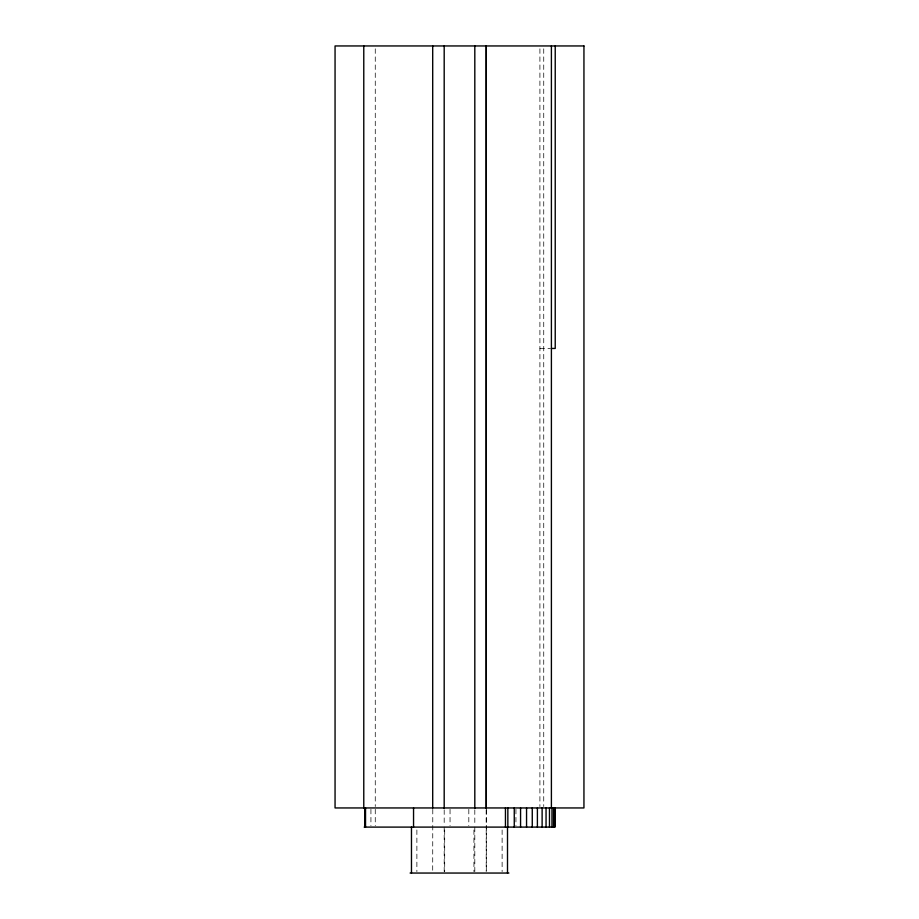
<?xml version="1.0" encoding="UTF-8"?>
<svg xmlns="http://www.w3.org/2000/svg" width="919" height="919" viewBox="0 0 919 919"><rect width="100%" height="100%" fill="white"/><g stroke="black" fill="none" stroke-linecap="round" stroke-linejoin="round"><path stroke-width="0.69" stroke-dasharray="4.59 3.45" d="M539.913 348.45L550.251 348.45M543.738 48.822L543.738 806.526M539.913 48.822L539.913 806.526M515.938 809.317L515.938 825.733M502.119 829.972L502.119 871.614M486.3 809.375L486.3 871.637M486.208 809.869L486.208 828.536M486.208 829.972L486.208 871.614M474.813 809.869L474.813 825.664M474.813 827.1L474.813 871.614M473.94 829.972L473.94 871.614M468.816 809.317L468.816 825.733M450.046 809.317L450.046 825.733M444.693 829.972L444.693 871.614M444.187 809.869L444.187 825.664M444.187 827.1L444.187 871.614M432.792 809.375L432.7 873.05M416.881 829.972L416.881 871.614M375.262 48.822L375.262 806.514M375.262 809.317L375.262 825.733M370.931 809.317L370.931 825.733"/><path stroke-width="1.38" d="M551.4 348.45L555.225 348.45L555.225 45.95M364.165 827.1L554.915 827.1L554.915 807.95M410.104 873.05L508.896 873.05M554.697 807.95L554.697 827.1M553.548 807.95L553.548 827.1M551.963 807.95L551.963 827.1M551.4 45.95L551.4 807.95M549.482 807.95L549.482 827.1M546.058 807.95L546.058 827.1M542.118 807.95L542.118 827.1M537.397 807.95L537.397 827.1M532.262 807.95L532.262 827.1M526.553 807.95L526.553 827.1M520.568 807.95L520.568 827.1M514.261 807.95L514.261 827.1M507.851 807.95L507.851 827.1M507.506 827.1L507.506 873.05M505.45 807.95L505.45 827.1M486.3 45.95L486.3 808.433M486.208 45.95L486.208 808.433M474.813 45.95L474.813 808.433M444.187 45.95L444.187 808.433M432.7 45.95L432.7 807.95M413.55 807.95L413.55 827.1M411.471 827.1L411.471 873.05M365.532 807.95L365.532 827.1M364.717 807.95L364.717 827.1M363.775 45.95L363.775 807.95M583.944 45.95L335.056 45.95L335.056 807.95L583.944 807.95L583.944 45.95"/></g></svg>
